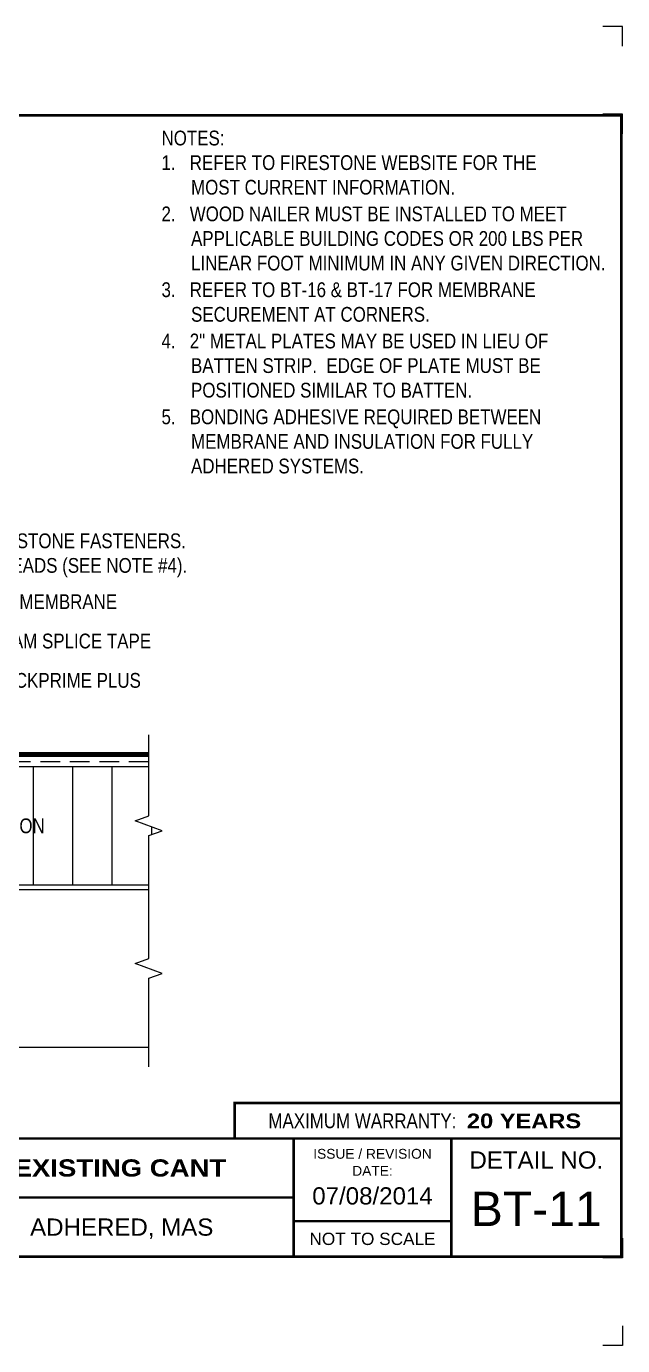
# Model space of a CAD drawing. Header units: inches. Extents: x 143.4 to 163.5, y -106.9 to -90.1.
# Drawn here: x 155.91 to 163.48, y -106.89 to -90.13 of the extents above; entities that cross this region are included whole.
import ezdxf
from ezdxf.enums import TextEntityAlignment as Align

# ---------------------------------------------------------------- set-up
doc = ezdxf.new("R2010")
doc.units = ezdxf.units.IN
doc.header["$MEASUREMENT"] = 0
doc.linetypes.add('HIDDEN', pattern=[0.375, 0.25, -0.125])
doc.layers.get('0').update_dxf_attribs({"linetype": 'CONTINUOUS'})
doc.layers.get('DEFPOINTS').update_dxf_attribs({"linetype": 'CONTINUOUS'})
for name, color, linetype in [('FSBP-ADHESIVE', 1, 'HIDDEN'), ('FSBP-ANNO-NOTE', 7, 'CONTINUOUS'), ('FSBP-INSULATION', 7, 'CONTINUOUS'), ('FSBP-MEMBRANE', 7, 'CONTINUOUS'), ('FSBP-SUBSTRATE-GENERIC', 9, 'CONTINUOUS'), ('FSBP-TTLB', 7, 'CONTINUOUS'), ('FSBP-TTLB-BORDER', 7, 'CONTINUOUS'), ('FSBP-TTLB-TEXT', 7, 'CONTINUOUS')]:
    doc.layers.add(name, color=color, linetype=linetype)
doc.styles.add('FSBP_ARIAL', font='arial.ttf')
doc.styles.add('FSBP_ARIAL_BOLD', font='')
doc.styles.add('FSBP_ARIAL_NAR', font='ARIALN.TTF')
doc.styles.get('FSBP_ARIAL_BOLD').set_extended_font_data('Arial Black')

# ---------------------------------------------------------------- blocks, each defined once
blk = doc.blocks.new('TTLB-EPDM_1')
at = {"layer": 'DEFPOINTS', "linetype": 'Continuous', "ltscale": 1.75}
for points in [[(20.01562500000003, 13.88083333333333), (20.01562500000003, 14.13083333333333), (19.76562500000003, 14.13083333333333)], [(20.01562500000003, -2.380833333333342), (20.01562500000003, -2.630833333333342), (19.76562500000003, -2.630833333333342)]]:
    blk.add_lwpolyline(points, dxfattribs=at)
at = {"layer": 'DEFPOINTS', "color": 1}
for points in [[(20.015625, 12.765625), (20.015625, 13.015625), (19.765625, 13.015625)], [(20.015625, -1.265625), (20.015625, -1.515625), (19.765625, -1.515625)]]:
    blk.add_lwpolyline(points, dxfattribs=at)
at = {"layer": 'FSBP-TTLB', "const_width": 0.03125}
blk.add_lwpolyline([(15.09028770518938, 0), (20, 0), (20, 0.4512598240669945), (15.09028770518938, 0.4512598240669945)], close=True, dxfattribs=at)
for points in [[(0, 0), (0, -1.5), (20, -1.5), (20, 0), (0, 0)], [(15.84028770518938, 0), (15.84028770518938, -1.5)], [(17.84110496735593, 0), (17.84110496735593, -1.5)], [(20, 0), (20, -1.5)], [(4.825208527206769, -0.75), (15.84028770518938, -0.75)], [(15.84028770518938, -1.048740175933006), (17.84110496735593, -1.048740175933006)]]:
    blk.add_lwpolyline(points, dxfattribs=at)
at = {"layer": 'FSBP-TTLB-BORDER', "const_width": 0.03125}
blk.add_lwpolyline([(20, 0), (20, 13), (0, 13), (0, 0)], dxfattribs=at)
at = {"layer": 'FSBP-TTLB-TEXT', "style": 'FSBP_ARIAL_NAR'}
blk.add_text('MAXIMUM WARRANTY:', height=0.1875, dxfattribs=at).set_placement((17.90516569312837, 0.2256299120335257), align=Align.MIDDLE_RIGHT)
at = {"layer": 'FSBP-TTLB-TEXT', "style": 'FSBP_ARIAL'}
for s, height, p in [('ISSUE / REVISION', 0.125, (16.84069633627263, -0.1938496373466023)), ('DETAIL NO.', 0.21875, (18.92055248367797, -0.2724398367368792)), ('DATE:', 0.125, (16.84069633627263, -0.409973105348854)), ('NOT TO SCALE', 0.15625, (16.84069633627263, -1.274370087966503))]:
    blk.add_text(s, height=height, dxfattribs=at).set_placement(p, align=Align.MIDDLE_CENTER)
at = {"layer": 'FSBP-TTLB-TEXT'}
for tag, height, style, p in [('MAXIMUM_WARRANTY', 0.1875, 'FSBP_ARIAL_BOLD', (18.03987100774941, 0.2240244307510579)), ('ACCPT_SYSTEMS', 0.21875, 'FSBP_ARIAL', (12.49438170418193, -1.125))]:
    blk.add_attdef(tag, text='', height=height, dxfattribs=dict(at, style=style)).set_placement(p, align=Align.MIDDLE_LEFT)
for tag, height, style, p in [('DETAIL_DESCP_LINE_1', 0.21875, 'FSBP_ARIAL_BOLD', (10.33118450231211, -0.3736318192489421)), ('ISSUE_REV_DATE', 0.21875, 'FSBP_ARIAL', (16.84069633627263, -0.7282559425942452)), ('DETAIL_NUMBER', 0.4375, 'FSBP_ARIAL', (18.91941590748775, -0.8931630692489421))]:
    blk.add_attdef(tag, text='', height=height, dxfattribs=dict(at, style=style)).set_placement(p, align=Align.MIDDLE_CENTER)

msp = doc.modelspace()

# ---------------------------------------------------------------- hatches: boundary and pattern name
at = {"layer": 'FSBP-INSULATION'}
h = msp.add_hatch(dxfattribs=at)
h.set_pattern_fill('LINE', color=256, scale=4, angle=90, style=0)
h.set_pattern_definition([(90, (0, 0), (-0.5, 3.061515884555943e-17), [])])
h.paths.add_polyline_path([(157.290376738026, -100.2271749574486), (157.4620940767419, -100.1646749574486), (157.4620940767419, -99.5396749574486), (151.7060432150654, -99.5396749574486), (151.7060432150654, -99.6079956456368), (151.7216682150654, -99.6120769561831), (151.6826057150654, -99.63344094683458), (151.6826057150654, -99.66500821385183), (151.7216682150654, -99.67521149021763), (151.6826057150654, -99.69657548086913), (151.6826057150654, -99.72814274788635), (151.7216682150654, -99.73834602425214), (151.6826057150654, -99.75971001490362), (151.6826057150654, -99.79127728192088), (151.7216682150654, -99.80148055828664), (151.6826057150654, -99.82284454893812), (151.6826057150654, -99.85441181595537), (151.7216682150654, -99.86461509232119), (151.6826057150654, -99.88597908297267), (151.6826057150654, -99.91754634998993), (151.7216682150654, -99.92774962635566), (151.6826057150654, -99.94911361700717), (151.6826057150654, -99.98068088402442), (151.7216682150654, -99.99088416039018), (151.6826057150654, -100.0122481510417), (151.6826057150654, -100.0438154180589), (151.7216682150654, -100.0540186944247), (151.6826057150654, -100.0753826850762), (151.6826057150654, -100.1069499520935), (151.7216682150654, -100.1171532284592), (151.6826057150654, -100.1385172191107), (151.6826057150654, -100.170084486128), (151.7216682150654, -100.1802877624937), (151.6826057150654, -100.2016517531452), (151.6826057150654, -100.2332190201625), (151.7216682150654, -100.2434222965283), (151.6826057150654, -100.2647862871797), (151.6826057150654, -100.296353554197), (151.7216682150654, -100.3065568305628), (151.6826057150654, -100.3279208212142), (151.6826057150654, -100.3594880882315), (151.7216682150654, -100.3696913645973), (151.6826057150654, -100.3910553552488), (151.6826057150654, -100.422622622266), (151.7216682150654, -100.4328258986318), (151.6826057150654, -100.4541898892833), (151.6826057150654, -100.4857571563006), (151.7216682150654, -100.4959604326663), (151.6826057150654, -100.5173244233178), (151.6826057150654, -100.548891690335), (151.7216682150654, -100.5590949667008), (151.6826057150654, -100.5804589573523), (151.6826057150654, -100.6120262243696), (151.7216682150654, -100.6222295007353), (151.6826057150654, -100.6435934913868), (151.6826057150654, -100.6751607584041), (151.7216682150654, -100.6853640347699), (151.6826057150654, -100.7067280254214), (151.6826057150654, -100.7382952924386), (151.7216682150654, -100.7484985688044), (151.6826057150654, -100.7698625594558), (151.6826057150654, -100.8014298264731), (151.7216682150654, -100.8116331028389), (151.6826057150654, -100.8329970934904), (151.6826057150654, -100.8645643605076), (151.7216682150654, -100.8747676368734), (151.6826057150654, -100.8961316275249), (151.6826057150654, -100.9276988945422), (151.7216682150654, -100.9379021709079), (151.6826057150654, -100.9592661615594), (151.6826057150654, -100.9908334285767), (151.7216682150654, -101.0010367049424), (151.6826057150654, -101.0224006955939), (151.6826057150654, -101.0396749574486), (157.4620940767419, -101.0396749574486), (157.4620940767419, -100.4146749574486), (157.6338114154578, -100.3521749574486)])
h.paths.add_polyline_path([(151.5419807150654, -100.2217410388595), (151.5029182150654, -100.2115377624937), (151.5419807150654, -100.1901737718423), (151.5419807150654, -100.158606504825), (151.5029182150654, -100.1484032284592), (151.5419807150654, -100.1270392378077), (151.5419807150654, -100.0954719707905), (151.5029182150654, -100.0852686944247), (151.5419807150654, -100.0639047037732), (151.5419807150654, -100.032337436756), (151.5029182150654, -100.0221341603902), (151.5419807150654, -100.0007701697387), (151.5419807150654, -99.96920290272148), (151.5029182150654, -99.95899962635568), (151.5419807150654, -99.93763563570417), (151.5419807150654, -99.90606836868692), (151.5029182150654, -99.89586509232119), (151.5419807150654, -99.8745011016697), (151.5419807150654, -99.84293383465241), (151.5029182150654, -99.83273055828666), (151.5419807150654, -99.81136656763516), (151.5419807150654, -99.7797993006179), (151.5029182150654, -99.76959602425212), (151.5419807150654, -99.74823203360066), (151.5419807150654, -99.71666476658338), (151.5029182150654, -99.70646149021765), (151.5419807150654, -99.68509749956614), (151.5419807150654, -99.65353023254887), (151.5029182150654, -99.6433269561831), (151.5419807150654, -99.62196296553162), (151.5185432150654, -99.60187367981734), (151.5185432150654, -99.53967495744858), (149.4506815627136, -99.53967495744858), (150.9506815627138, -101.0396749574486), (151.5312036013647, -101.0396749574486), (151.5029182150654, -101.0322867049424), (151.5419807150654, -101.0109227142909), (151.5419807150654, -100.9793554472737), (151.5029182150654, -100.9691521709079), (151.5419807150654, -100.9477881802564), (151.5419807150654, -100.9162209132392), (151.5029182150654, -100.9060176368734), (151.5419807150654, -100.8846536462219), (151.5419807150654, -100.8530863792047), (151.5029182150654, -100.8428831028389), (151.5419807150654, -100.8215191121874), (151.5419807150654, -100.7899518451701), (151.5029182150654, -100.7797485688044), (151.5419807150654, -100.7583845781529), (151.5419807150654, -100.7268173111356), (151.5029182150654, -100.7166140347699), (151.5419807150654, -100.6952500441184), (151.5419807150654, -100.6636827771011), (151.5029182150654, -100.6534795007353), (151.5419807150654, -100.6321155100838), (151.5419807150654, -100.6005482430666), (151.5029182150654, -100.5903449667008), (151.5419807150654, -100.5689809760493), (151.5419807150654, -100.5374137090321), (151.5029182150654, -100.5272104326663), (151.5419807150654, -100.5058464420148), (151.5419807150654, -100.4742791749976), (151.5029182150654, -100.4640758986318), (151.5419807150654, -100.4427119079803), (151.5419807150654, -100.411144640963), (151.5029182150654, -100.4009413645973), (151.5419807150654, -100.3795773739458), (151.5419807150654, -100.3480101069286), (151.5029182150654, -100.3378068305627), (151.5419807150654, -100.3164428399113), (151.5419807150654, -100.284875572894), (151.5029182150654, -100.2746722965282), (151.5419807150654, -100.2533083058768)])
h.paths.add_polyline_path([(153.516893554674, -100.4351281463981), (156.1915823336645, -100.4351281463981), (156.1915823336645, -100.1440938694541), (153.516893554674, -100.1440938694541)], flags=24)

# ---------------------------------------------------------------- linework, layer by layer
at = {"layer": 'FSBP-ADHESIVE', "linetype": 'HIDDEN'}
msp.add_line((157.4620940767418, -99.4771749574486), (151.7060432150654, -99.47717495744865), dxfattribs=at)
at = {"layer": 'FSBP-INSULATION'}
for p, q in [((157.4620940767418, -99.5396749574486), (151.7060432150654, -99.5396749574486)), ((151.6826057150654, -101.0396749574487), (157.4620940767419, -101.0396749574486))]:
    msp.add_line(p, q, dxfattribs=at)
at = {"layer": 'FSBP-INSULATION', "linetype": 'Continuous'}
msp.add_lwpolyline([(157.4620940767419, -101.0396749574486), (157.4620940767419, -100.4146749574486), (157.6338114154578, -100.3521749574486), (157.290376738026, -100.2271749574486), (157.4620940767419, -100.1646749574486), (157.4620940767419, -99.13342495744865)], dxfattribs=at)
at = {"layer": 'FSBP-MEMBRANE', "const_width": 0.06}
msp.add_lwpolyline([(157.4620940767419, -99.38342495744865), (151.7060432150654, -99.38342495744865)], dxfattribs=at)
at = {"layer": 'FSBP-SUBSTRATE-GENERIC'}
for points in [[(157.4620940767419, -103.3521749574486), (157.4620940767419, -102.2271749574486), (157.6338114154578, -102.1646749574486), (157.290376738026, -102.0396749574486), (157.4620940767419, -101.9771749574486), (157.4620940767419, -101.0396749574486)], [(151.5287743340555, -101.1021749574487), (145.7997932150654, -101.1021749574486), (145.7997932150654, -103.1021749574486), (157.4620940767419, -103.1021749574486)], [(157.4620940767419, -101.1021749574487), (151.6826057150654, -101.1021749574487)]]:
    msp.add_lwpolyline(points, dxfattribs=at)

# ---------------------------------------------------------------- block references
msp.add_blockref('TTLB-EPDM_1', (143.4627011304549, -104.2631142971705)).add_auto_attribs({'DETAIL_DESCP_LINE_1': 'BASE TIE-IN AT CURB/PARAPET WITH EXISTING CANT', 'ACCPT_SYSTEMS': 'ADHERED, MAS', 'ISSUE_REV_DATE': '07/08/2014', 'DETAIL_NUMBER': 'BT-11', 'MAXIMUM_WARRANTY': '20 YEARS'})

# ---------------------------------------------------------------- texts
at = {"layer": 'FSBP-ANNO-NOTE', "style": 'FSBP_ARIAL_NAR'}
for s, p in [('RUBBERGARD EPDM MEMBRANE ', (153.5663785120457, -97.44161525546475)), ('3" QUICKSEAM SPLICE TAPE', (154.5043282466622, -97.94161525546474)), ('QUICKPRIME PLUS', (155.3819892813643, -98.44161525546474))]:
    msp.add_text(s, height=0.1875, dxfattribs=at).set_placement(p, align=Align.MIDDLE_LEFT)
msp.add_text('FIRESTONE INSULATION', height=0.1875, dxfattribs=at).set_placement((154.8542379441693, -100.2896749574486), align=Align.MIDDLE_CENTER)
at = {"layer": 'FSBP-ANNO-NOTE', "char_height": 0.1875, "attachment_point": 1, "style": 'FSBP_ARIAL_NAR'}
for s, width, heights, insert in [('\\pi-0.375,l0.375,t0.1875,0.375;NOTES:\\P1.   REFER TO FIRESTONE WEBSITE FOR THE                MOST CURRENT INFORMATION.\\P{\\H0.083333x;\\P\\pt0.375;}2.   WOOD NAILER MUST BE INSTALLED TO MEET APPLICABLE BUILDING CODES OR 200 LBS PER LINEAR FOOT MINIMUM IN ANY GIVEN DIRECTION.\\P{\\H0.083333x;\\P}3.   REFER TO BT-16 & BT-17 FOR MEMBRANE SECUREMENT AT CORNERS.\\P{\\H0.083333x;\\P}4.   2" METAL PLATES MAY BE USED IN LIEU OF BATTEN STRIP.  EDGE OF PLATE MUST BE POSITIONED SIMILAR TO BATTEN.\\P{\\H0.083333x;\\P}5.   BONDING ADHESIVE REQUIRED BETWEEN MEMBRANE AND INSULATION FOR FULLY ADHERED SYSTEMS.', 5.757284844875358, [4.680475625473436], (157.625, -91.45703125)), ('\\pi-0.375,l0.375,t0.375;FIRESTONE BATTEN FASTENED \\P@ 12" (305mm) O.C.MAX. WITH FIRESTONE FASTENERS. \\P\\pi0,l0;(AP SEALANT OVER FASTENERS HEADS (SEE NOTE #4).', 5.923416656398871, [0.8868367019128005], (152.0922053560607, -96.26222651236094))]:
    msp.add_mtext_dynamic_manual_height_columns(s, width=width, gutter_width=25.61258359297398, heights=heights, dxfattribs=dict(at, insert=insert))

doc.saveas('drawing.dxf')
